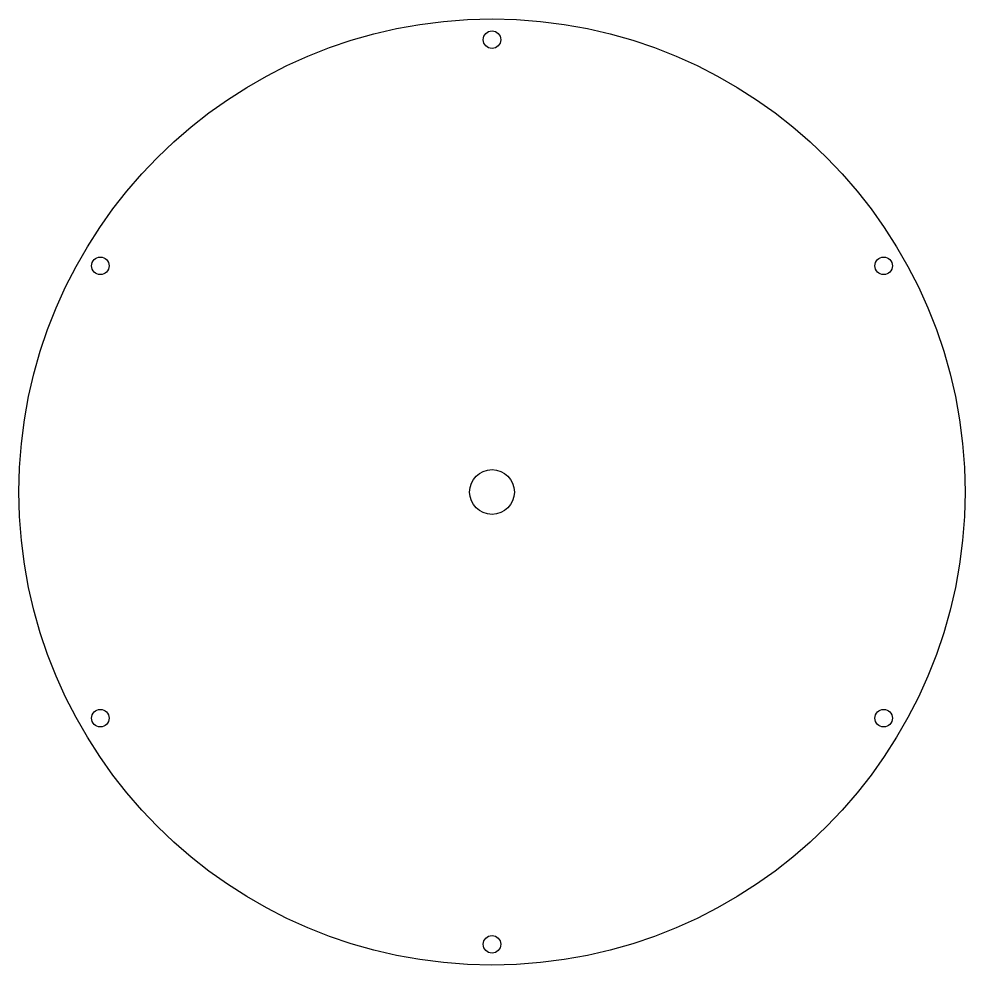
# Model space of a CAD drawing. Header units: millimetres. Extents: x -148 to 148, y -148 to 148.
import ezdxf

# ---------------------------------------------------------------- set-up
doc = ezdxf.new("R2010")
doc.units = ezdxf.units.MM

msp = doc.modelspace()

# ---------------------------------------------------------------- linework, layer by layer
for centre, radius in [((0, 0), 148), ((0, 141.5), 2.75), ((-122.54, 70.75), 2.75), ((122.54, 70.75), 2.75), ((0, 0), 7), ((-122.54, -70.75), 2.75), ((122.54, -70.75), 2.75), ((0, -141.5), 2.75)]:
    msp.add_circle(centre, radius)

doc.saveas('drawing.dxf')
